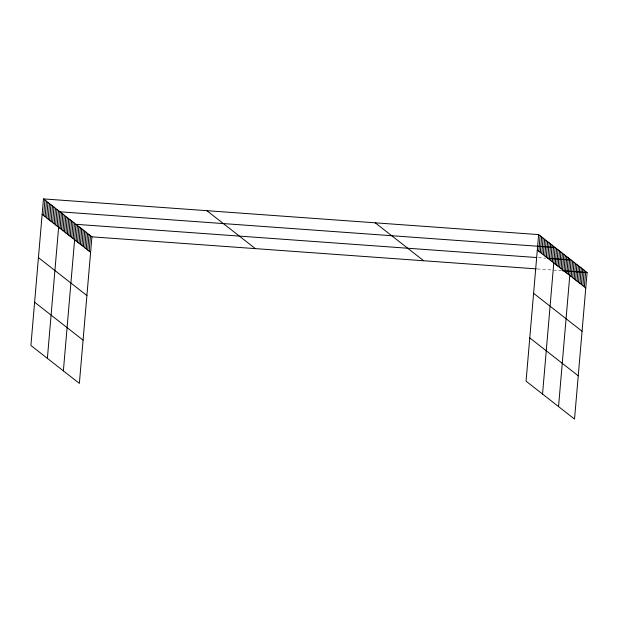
<?xml version="1.0" encoding="UTF-8"?>
<svg xmlns="http://www.w3.org/2000/svg" width="618" height="618" viewBox="0 0 618 618"><rect width="100%" height="100%" fill="white"/><g stroke="black" fill="none" stroke-linecap="round" stroke-linejoin="round"><path stroke-width="0.46" stroke-dasharray="3.09 2.32" d="M538.425 257.66L545.686 258.185M537.173 268.93L561.685 270.699"/><path stroke-width="0.93" d="M43.469 198.903L30.9 345.47L79.367 383.399L91.935 236.841L43.469 198.903L538.633 234.601L587.1 272.53L574.531 419.097L526.065 381.159L538.633 234.601M43.639 215.528L44.959 200.077M45.137 216.702L46.458 201.252M46.636 217.876L47.957 202.426M48.134 219.042L49.455 203.592M49.633 220.217L50.954 204.767M51.132 221.391L52.453 205.941M52.63 222.565L53.951 207.115M54.129 223.731L55.45 208.281M55.62 224.906L56.949 209.456M57.119 226.08L58.447 210.63M47.377 358.363L59.946 211.804L555.111 247.494L542.542 394.06M60.077 228.39L61.398 212.94M61.53 229.525L62.851 214.075M62.982 230.668L64.303 215.219M64.434 231.804L65.763 216.354M65.887 232.94L67.215 217.49M67.347 234.083L68.668 218.633M68.799 235.219L70.12 219.769M70.251 236.354L71.58 220.904M71.703 237.497L73.032 222.047M73.163 238.633L74.484 223.183M63.376 370.885L75.937 224.319L536.609 257.528M76.068 240.912L77.397 225.454M77.52 242.047L78.849 226.597M78.98 243.183L80.301 227.733M80.433 244.319L81.754 228.869M81.885 245.462L83.206 230.012M83.337 246.597L84.666 231.147M84.79 247.733L86.118 232.283M86.25 248.876L87.571 233.426M87.702 250.012L89.023 234.562M89.154 251.147L90.483 235.697M538.803 251.225L540.132 235.775M540.302 252.391L541.631 236.941M541.801 253.565L543.129 238.115M543.299 254.74L544.62 239.29M544.798 255.914L546.119 240.464M546.297 257.088L547.618 241.63M547.795 258.254L549.116 242.804M549.294 259.429L550.615 243.979M550.793 260.603L552.113 245.153M552.291 261.777L553.612 246.327M555.242 264.087L556.563 248.637M556.694 265.222L558.015 249.772M558.147 266.358L559.475 250.908M559.599 267.501L560.928 252.051M561.059 268.637L562.38 253.187M562.511 269.772L563.832 254.322M563.964 270.916L565.292 255.466M565.416 272.051L566.745 256.601M566.876 273.187L568.197 257.737M568.328 274.33L569.649 258.872M558.541 406.574L571.102 260.016L547.502 258.309M571.233 276.601L572.562 261.151M572.685 277.737L574.014 262.287M574.145 278.88L575.466 263.43M575.597 280.016L576.918 264.566M577.05 281.151L578.378 265.701M578.502 282.295L579.831 266.845M579.962 283.43L581.283 267.98M581.414 284.566L582.735 269.116M582.867 285.709L584.195 270.259M584.319 286.845L585.648 271.395M91.935 236.841L536.262 268.869M562.589 270.761L587.1 272.53M537.305 250.051L585.779 287.98M533.597 293.318L582.063 331.248M529.773 337.899L578.247 375.829M375.226 222.82L423.693 260.75M206.868 210.684L255.342 248.614M42.14 214.353L90.607 252.291M38.432 257.621L86.899 295.558M34.608 302.202L83.075 340.132"/></g></svg>
